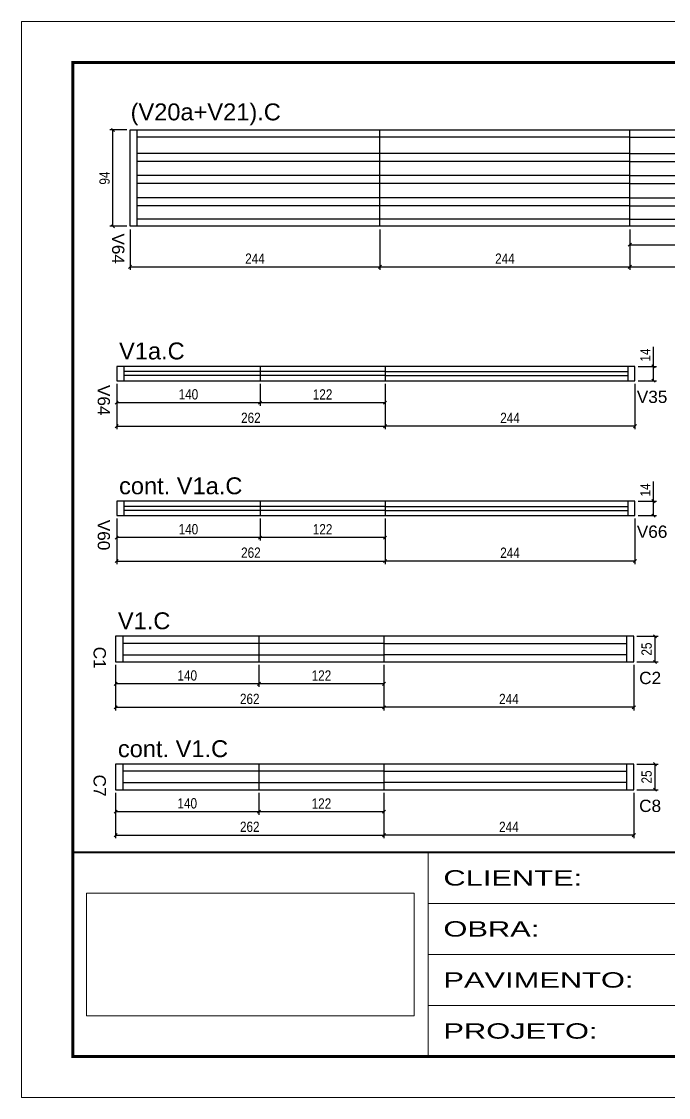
# Model space of a CAD drawing. Extents: x -1206 to 6684, y -2991 to 10691.
# Drawn here: x 4826 to 5458, y -1841 to -791 of the extents above; entities that cross this region are included whole.
import ezdxf
from ezdxf.enums import TextEntityAlignment as Align

# ---------------------------------------------------------------- set-up
doc = ezdxf.new("R2010")
doc.units = 0
doc.linetypes.add('CONTINUO', pattern=[0])
doc.layers.get('0').update_dxf_attribs({"color": 50})
for name, color, linetype in [('5', 5, 'Continuous'), ('COTA', 241, 'Continuous'), ('NOMENCLATURA', 7, 'Continuous'), ('Painéis', 200, 'Continuous'), ('SARR_2.2x7', 40, 'Continuous'), ('SARR_EDITAR', 141, 'Continuous'), ('TEXTO', 3, 'Continuous')]:
    doc.layers.add(name, color=color, linetype=linetype)
doc.layers.add('Folhas', color=255, linetype='Continuous', lineweight=9)
doc.styles.add('COTA TECNICA-50', font='techl___.ttf', dxfattribs={"height": 10})
doc.styles.get("Standard").update_dxf_attribs({"font": 'arial.ttf'})
doc.styles.add('Tecnologia', font='')
doc.styles.get('Tecnologia').set_extended_font_data('Forgotten Futurist')
doc.dimstyles.new('COTA PAINEL-50', dxfattribs={"dimtxt": 10, "dimasz": 3, "dimexe": 3, "dimexo": 3, "dimgap": 3, "dimtad": 1, "dimdec": 1, "dimzin": 9, "dimdsep": 46, "dimtxsty": 'COTA TECNICA-50', "dimblk1": 'OBLIQUE', "dimblk2": 'OBLIQUE', "dimsah": 1, "dimcen": 0.9, "dimclrd": 4, "dimclre": 4, "dimclrt": 240, "dimadec": 1, "dimazin": 3, "dimtfac": 1, "dimtdec": 1, "dimtmove": 0, "dimatfit": 3, "dimfxl": 1, "dimtolj": 1, "dimtzin": 12, "dimarcsym": 0})
picture_1 = doc.add_image_def('image1.jpg', size_in_pixel=(1600, 599))

# ---------------------------------------------------------------- blocks, each defined once
blk = doc.blocks.new('9999999999')
at = {"color": 30, "linetype": 'CONTINUO'}
for p, q in [((396.9, 40), (396.9, 239.2)), ((396.9, 189.4), (1455.5, 189.4)), ((396.9, 139.6), (1455.5, 139.6)), ((396.9, 89.8), (1330.4, 89.8))]:
    blk.add_line(p, q, dxfattribs=at)
at = {"color": 30, "linetype": 'CONTINUO', "const_width": 2}
blk.add_lwpolyline([(1455.5, 97), (1455.5, 239.2), (50, 239.2), (50, 40), (1396.2, 40)], dxfattribs=at)
at = {"layer": 'Folhas'}
blk.add_lwpolyline([(0, 0), (1485, 0), (1485, 1050), (0, 1050)], close=True, dxfattribs=at)
at = {"layer": 'Folhas', "color": 30, "const_width": 3}
blk.add_lwpolyline([(1396.2, 1010), (50, 1010), (50, 40), (1396.2, 40)], dxfattribs=at)
at = {"layer": 'TEXTO', "color": 7, "style": 'Tecnologia', "width": 1.5}
for s, p in [('CLIENTE:', (411.9, 214.3)), ('OBRA:', (411.9, 164.5)), ('PAVIMENTO:', (411.9, 114.7)), ('PROJETO:', (411.9, 64.9))]:
    blk.add_text(s, height=15, dxfattribs=at).set_placement(p, align=Align.MIDDLE_LEFT)
image = blk.add_image(picture_1, insert=(63.5, 79.7), size_in_units=(320, 119.8))
image.dxf.flags = 7
blk = doc.blocks.new('_Oblique')
at = {"color": 0, "linetype": 'ByBlock', "lineweight": -2}
blk.add_line((-0.5, -0.5), (0.5, 0.5), dxfattribs=at)
blk = doc.blocks.new('*D380')
at = {"layer": 'COTA', "color": 4, "lineweight": -2, "transparency": 16777216}
for p, q in [((4932.4, -994.3), (4932.4, -1033.9)), ((5176.4, -994.3), (5176.4, -1033.9)), ((4932.4, -1030.9), (5176.4, -1030.9))]:
    blk.add_line(p, q, dxfattribs=at)
at = {"layer": 'Defpoints', "color": 0, "transparency": 16777216}
for p in [(4932.4, -991.3), (5176.4, -991.3), (5176.4, -1030.9)]:
    blk.add_point(p, dxfattribs=at)
at = {"layer": 'COTA', "color": 4, "lineweight": -2, "transparency": 16777216, "xscale": 3, "yscale": 3, "zscale": 3, "rotation": 180}
blk.add_blockref('_Oblique', (4932.4, -1030.9), dxfattribs=at)
at = {"layer": 'COTA', "color": 4, "lineweight": -2, "transparency": 16777216, "xscale": 3, "yscale": 3, "zscale": 3}
blk.add_blockref('_Oblique', (5176.4, -1030.9), dxfattribs=at)
at = {"layer": 'COTA', "color": 240, "transparency": 16777216, "insert": (5054.4, -1022.9), "char_height": 10, "attachment_point": 5, "style": 'COTA TECNICA-50'}
blk.add_mtext('\\A1;244', dxfattribs=at)
blk = doc.blocks.new('*D381')
at = {"layer": 'COTA', "color": 4, "lineweight": -2, "transparency": 16777216}
for p, q in [((4929.4, -897.3), (4912.7, -897.3)), ((4915.7, -991.3), (4915.7, -897.3)), ((4929.4, -991.3), (4912.7, -991.3))]:
    blk.add_line(p, q, dxfattribs=at)
at = {"layer": 'Defpoints', "color": 0, "transparency": 16777216}
for p in [(4915.7, -897.3), (4932.4, -897.3), (4932.4, -991.3)]:
    blk.add_point(p, dxfattribs=at)
at = {"layer": 'COTA', "color": 4, "lineweight": -2, "transparency": 16777216, "xscale": 3, "yscale": 3, "zscale": 3}
for p, rotation in [((4915.7, -897.3), 90), ((4915.7, -991.3), 270)]:
    blk.add_blockref('_Oblique', p, dxfattribs=dict(at, rotation=rotation))
at = {"layer": 'COTA', "color": 240, "transparency": 16777216, "insert": (4907.6, -944.3), "char_height": 10, "attachment_point": 5, "rotation": 90, "style": 'COTA TECNICA-50'}
blk.add_mtext('\\A1;94', dxfattribs=at)
blk = doc.blocks.new('*D382')
at = {"layer": 'COTA', "color": 4, "lineweight": -2, "transparency": 16777216}
for p, q in [((5420.4, -994.3), (5420.4, -1033.9)), ((5680.4, -994.3), (5680.4, -1033.9)), ((5420.4, -1030.9), (5680.4, -1030.9))]:
    blk.add_line(p, q, dxfattribs=at)
at = {"layer": 'Defpoints', "color": 0, "transparency": 16777216}
for p in [(5420.4, -991.3), (5680.4, -991.3), (5680.4, -1030.9)]:
    blk.add_point(p, dxfattribs=at)
at = {"layer": 'COTA', "color": 4, "lineweight": -2, "transparency": 16777216, "xscale": 3, "yscale": 3, "zscale": 3, "rotation": 180}
blk.add_blockref('_Oblique', (5420.4, -1030.9), dxfattribs=at)
at = {"layer": 'COTA', "color": 4, "lineweight": -2, "transparency": 16777216, "xscale": 3, "yscale": 3, "zscale": 3}
blk.add_blockref('_Oblique', (5680.4, -1030.9), dxfattribs=at)
at = {"layer": 'COTA', "color": 240, "transparency": 16777216, "insert": (5550.4, -1022.8), "char_height": 10, "attachment_point": 5, "style": 'COTA TECNICA-50'}
blk.add_mtext('\\A1;260', dxfattribs=at)
blk = doc.blocks.new('*D383')
at = {"layer": 'COTA', "color": 4, "lineweight": -2, "transparency": 16777216}
for p, q in [((5176.4, -994.3), (5176.4, -1033.9)), ((5420.4, -994.3), (5420.4, -1033.9)), ((5176.4, -1030.9), (5420.4, -1030.9))]:
    blk.add_line(p, q, dxfattribs=at)
at = {"layer": 'Defpoints', "color": 0, "transparency": 16777216}
for p in [(5176.4, -991.3), (5420.4, -991.3), (5420.4, -1030.9)]:
    blk.add_point(p, dxfattribs=at)
at = {"layer": 'COTA', "color": 4, "lineweight": -2, "transparency": 16777216, "xscale": 3, "yscale": 3, "zscale": 3, "rotation": 180}
blk.add_blockref('_Oblique', (5176.4, -1030.9), dxfattribs=at)
at = {"layer": 'COTA', "color": 4, "lineweight": -2, "transparency": 16777216, "xscale": 3, "yscale": 3, "zscale": 3}
blk.add_blockref('_Oblique', (5420.4, -1030.9), dxfattribs=at)
at = {"layer": 'COTA', "color": 240, "transparency": 16777216, "insert": (5298.4, -1022.9), "char_height": 10, "attachment_point": 5, "style": 'COTA TECNICA-50'}
blk.add_mtext('\\A1;244', dxfattribs=at)
blk = doc.blocks.new('*D384')
at = {"layer": 'COTA', "color": 4, "lineweight": -2, "transparency": 16777216}
for p, q in [((5420.4, -994.3), (5420.4, -1012.3)), ((5542.4, -994.3), (5542.4, -1012.3)), ((5420.4, -1009.3), (5542.4, -1009.3))]:
    blk.add_line(p, q, dxfattribs=at)
at = {"layer": 'Defpoints', "color": 0, "transparency": 16777216}
for p in [(5420.4, -991.3), (5542.4, -991.3), (5542.4, -1009.3)]:
    blk.add_point(p, dxfattribs=at)
at = {"layer": 'COTA', "color": 4, "lineweight": -2, "transparency": 16777216, "xscale": 3, "yscale": 3, "zscale": 3, "rotation": 180}
blk.add_blockref('_Oblique', (5420.4, -1009.3), dxfattribs=at)
at = {"layer": 'COTA', "color": 4, "lineweight": -2, "transparency": 16777216, "xscale": 3, "yscale": 3, "zscale": 3}
blk.add_blockref('_Oblique', (5542.4, -1009.3), dxfattribs=at)
at = {"layer": 'COTA', "color": 240, "transparency": 16777216, "insert": (5481.4, -1001.3), "char_height": 10, "attachment_point": 5, "style": 'COTA TECNICA-50'}
blk.add_mtext('\\A1;122', dxfattribs=at)
blk = doc.blocks.new('*D402')
at = {"layer": 'COTA', "color": 4, "linetype": 'ByBlock', "lineweight": -2, "transparency": 16777216}
for p, q in [((5181.4, -1145.1), (5181.4, -1189.4)), ((5425.4, -1145.1), (5425.4, -1189.4)), ((5425.4, -1186.4), (5181.4, -1186.4))]:
    blk.add_line(p, q, dxfattribs=at)
at = {"layer": 'Defpoints', "color": 0, "linetype": 'ByBlock', "transparency": 16777216}
for p in [(5181.4, -1142.1), (5425.4, -1142.1), (5181.4, -1186.4)]:
    blk.add_point(p, dxfattribs=at)
at = {"layer": 'COTA', "color": 4, "linetype": 'ByBlock', "lineweight": -2, "transparency": 16777216, "xscale": 3, "yscale": 3, "zscale": 3, "rotation": 180}
blk.add_blockref('_Oblique', (5181.4, -1186.4), dxfattribs=at)
at = {"layer": 'COTA', "color": 4, "linetype": 'ByBlock', "lineweight": -2, "transparency": 16777216, "xscale": 3, "yscale": 3, "zscale": 3}
blk.add_blockref('_Oblique', (5425.4, -1186.4), dxfattribs=at)
at = {"layer": 'COTA', "color": 240, "linetype": 'ByBlock', "transparency": 16777216, "insert": (5303.4, -1178.3), "char_height": 10, "attachment_point": 5, "style": 'COTA TECNICA-50'}
blk.add_mtext('\\A1;244', dxfattribs=at)
blk = doc.blocks.new('*D403')
at = {"layer": 'COTA', "color": 4, "linetype": 'ByBlock', "lineweight": -2, "transparency": 16777216}
for p, q in [((5059.4, -1145.1), (5059.4, -1166.5)), ((5181.4, -1145.1), (5181.4, -1166.5)), ((5181.4, -1163.5), (5059.4, -1163.5))]:
    blk.add_line(p, q, dxfattribs=at)
at = {"layer": 'Defpoints', "color": 0, "linetype": 'ByBlock', "transparency": 16777216}
for p in [(5059.4, -1142.1), (5181.4, -1142.1), (5059.4, -1163.5)]:
    blk.add_point(p, dxfattribs=at)
at = {"layer": 'COTA', "color": 4, "linetype": 'ByBlock', "lineweight": -2, "transparency": 16777216, "xscale": 3, "yscale": 3, "zscale": 3, "rotation": 180}
blk.add_blockref('_Oblique', (5059.4, -1163.5), dxfattribs=at)
at = {"layer": 'COTA', "color": 4, "linetype": 'ByBlock', "lineweight": -2, "transparency": 16777216, "xscale": 3, "yscale": 3, "zscale": 3}
blk.add_blockref('_Oblique', (5181.4, -1163.5), dxfattribs=at)
at = {"layer": 'COTA', "color": 240, "linetype": 'ByBlock', "transparency": 16777216, "insert": (5120.4, -1155.4), "char_height": 10, "attachment_point": 5, "style": 'COTA TECNICA-50'}
blk.add_mtext('\\A1;122', dxfattribs=at)
blk = doc.blocks.new('*D404')
at = {"layer": 'COTA', "color": 4, "lineweight": -2, "transparency": 16777216}
for p, q in [((4919.4, -1145.1), (4919.4, -1166.5)), ((5059.4, -1145.1), (5059.4, -1166.5)), ((5059.4, -1163.5), (4919.4, -1163.5))]:
    blk.add_line(p, q, dxfattribs=at)
at = {"layer": 'Defpoints', "color": 0, "transparency": 16777216}
for p in [(4919.4, -1142.1), (5059.4, -1142.1), (4919.4, -1163.5)]:
    blk.add_point(p, dxfattribs=at)
at = {"layer": 'COTA', "color": 4, "lineweight": -2, "transparency": 16777216, "xscale": 3, "yscale": 3, "zscale": 3, "rotation": 180}
blk.add_blockref('_Oblique', (4919.4, -1163.5), dxfattribs=at)
at = {"layer": 'COTA', "color": 4, "lineweight": -2, "transparency": 16777216, "xscale": 3, "yscale": 3, "zscale": 3}
blk.add_blockref('_Oblique', (5059.4, -1163.5), dxfattribs=at)
at = {"layer": 'COTA', "color": 240, "transparency": 16777216, "insert": (4989.4, -1155.4), "char_height": 10, "attachment_point": 5, "style": 'COTA TECNICA-50'}
blk.add_mtext('\\A1;140', dxfattribs=at)
blk = doc.blocks.new('*D405')
at = {"layer": 'COTA', "color": 4, "lineweight": -2, "transparency": 16777216}
for p, q in [((4919.4, -1158.8), (4919.4, -1189.4)), ((5181.4, -1158.8), (5181.4, -1189.4)), ((4919.4, -1186.4), (5181.4, -1186.4))]:
    blk.add_line(p, q, dxfattribs=at)
at = {"layer": 'Defpoints', "color": 0, "transparency": 16777216}
for p in [(4919.4, -1155.8), (5181.4, -1155.8), (5181.4, -1186.4)]:
    blk.add_point(p, dxfattribs=at)
at = {"layer": 'COTA', "color": 4, "lineweight": -2, "transparency": 16777216, "xscale": 3, "yscale": 3, "zscale": 3, "rotation": 180}
blk.add_blockref('_Oblique', (4919.4, -1186.4), dxfattribs=at)
at = {"layer": 'COTA', "color": 4, "lineweight": -2, "transparency": 16777216, "xscale": 3, "yscale": 3, "zscale": 3}
blk.add_blockref('_Oblique', (5181.4, -1186.4), dxfattribs=at)
at = {"layer": 'COTA', "color": 240, "transparency": 16777216, "insert": (5050.4, -1178.3), "char_height": 10, "attachment_point": 5, "style": 'COTA TECNICA-50'}
blk.add_mtext('\\A1;262', dxfattribs=at)
blk = doc.blocks.new('*D412')
at = {"layer": 'COTA', "color": 4, "lineweight": -2, "transparency": 16777216}
for p, q in [((5443.5, -1128.1), (5443.5, -1108.9)), ((5428.4, -1128.1), (5446.5, -1128.1)), ((5443.5, -1142.1), (5443.5, -1128.1)), ((5428.4, -1142.1), (5446.5, -1142.1))]:
    blk.add_line(p, q, dxfattribs=at)
at = {"layer": 'Defpoints', "color": 0, "transparency": 16777216}
for p in [(5425.4, -1128.1), (5443.5, -1128.1), (5425.4, -1142.1)]:
    blk.add_point(p, dxfattribs=at)
at = {"layer": 'COTA', "color": 4, "lineweight": -2, "transparency": 16777216, "xscale": 3, "yscale": 3, "zscale": 3}
for p, rotation in [((5443.5, -1128.1), 90), ((5443.5, -1142.1), 270)]:
    blk.add_blockref('_Oblique', p, dxfattribs=dict(at, rotation=rotation))
at = {"layer": 'COTA', "color": 240, "transparency": 16777216, "insert": (5435.5, -1117), "char_height": 10, "attachment_point": 5, "rotation": 90, "style": 'COTA TECNICA-50'}
blk.add_mtext('\\A1;14', dxfattribs=at)
blk = doc.blocks.new('*D413')
at = {"layer": 'COTA', "color": 4, "linetype": 'ByBlock', "lineweight": -2, "transparency": 16777216}
for p, q in [((5181.4, -1276.6), (5181.4, -1321)), ((5425.4, -1276.6), (5425.4, -1321)), ((5425.4, -1318), (5181.4, -1318))]:
    blk.add_line(p, q, dxfattribs=at)
at = {"layer": 'Defpoints', "color": 0, "linetype": 'ByBlock', "transparency": 16777216}
for p in [(5181.4, -1273.6), (5425.4, -1273.6), (5181.4, -1318)]:
    blk.add_point(p, dxfattribs=at)
at = {"layer": 'COTA', "color": 4, "linetype": 'ByBlock', "lineweight": -2, "transparency": 16777216, "xscale": 3, "yscale": 3, "zscale": 3, "rotation": 180}
blk.add_blockref('_Oblique', (5181.4, -1318), dxfattribs=at)
at = {"layer": 'COTA', "color": 4, "linetype": 'ByBlock', "lineweight": -2, "transparency": 16777216, "xscale": 3, "yscale": 3, "zscale": 3}
blk.add_blockref('_Oblique', (5425.4, -1318), dxfattribs=at)
at = {"layer": 'COTA', "color": 240, "linetype": 'ByBlock', "transparency": 16777216, "insert": (5303.4, -1309.9), "char_height": 10, "attachment_point": 5, "style": 'COTA TECNICA-50'}
blk.add_mtext('\\A1;244', dxfattribs=at)
blk = doc.blocks.new('*D414')
at = {"layer": 'COTA', "color": 4, "linetype": 'ByBlock', "lineweight": -2, "transparency": 16777216}
for p, q in [((5059.4, -1276.6), (5059.4, -1298.1)), ((5181.4, -1276.6), (5181.4, -1298.1)), ((5181.4, -1295.1), (5059.4, -1295.1))]:
    blk.add_line(p, q, dxfattribs=at)
at = {"layer": 'Defpoints', "color": 0, "linetype": 'ByBlock', "transparency": 16777216}
for p in [(5059.4, -1273.6), (5181.4, -1273.6), (5059.4, -1295.1)]:
    blk.add_point(p, dxfattribs=at)
at = {"layer": 'COTA', "color": 4, "linetype": 'ByBlock', "lineweight": -2, "transparency": 16777216, "xscale": 3, "yscale": 3, "zscale": 3, "rotation": 180}
blk.add_blockref('_Oblique', (5059.4, -1295.1), dxfattribs=at)
at = {"layer": 'COTA', "color": 4, "linetype": 'ByBlock', "lineweight": -2, "transparency": 16777216, "xscale": 3, "yscale": 3, "zscale": 3}
blk.add_blockref('_Oblique', (5181.4, -1295.1), dxfattribs=at)
at = {"layer": 'COTA', "color": 240, "linetype": 'ByBlock', "transparency": 16777216, "insert": (5120.4, -1287), "char_height": 10, "attachment_point": 5, "style": 'COTA TECNICA-50'}
blk.add_mtext('\\A1;122', dxfattribs=at)
blk = doc.blocks.new('*D415')
at = {"layer": 'COTA', "color": 4, "lineweight": -2, "transparency": 16777216}
for p, q in [((4919.4, -1276.6), (4919.4, -1298.1)), ((5059.4, -1276.6), (5059.4, -1298.1)), ((5059.4, -1295.1), (4919.4, -1295.1))]:
    blk.add_line(p, q, dxfattribs=at)
at = {"layer": 'Defpoints', "color": 0, "transparency": 16777216}
for p in [(4919.4, -1273.6), (5059.4, -1273.6), (4919.4, -1295.1)]:
    blk.add_point(p, dxfattribs=at)
at = {"layer": 'COTA', "color": 4, "lineweight": -2, "transparency": 16777216, "xscale": 3, "yscale": 3, "zscale": 3, "rotation": 180}
blk.add_blockref('_Oblique', (4919.4, -1295.1), dxfattribs=at)
at = {"layer": 'COTA', "color": 4, "lineweight": -2, "transparency": 16777216, "xscale": 3, "yscale": 3, "zscale": 3}
blk.add_blockref('_Oblique', (5059.4, -1295.1), dxfattribs=at)
at = {"layer": 'COTA', "color": 240, "transparency": 16777216, "insert": (4989.4, -1287), "char_height": 10, "attachment_point": 5, "style": 'COTA TECNICA-50'}
blk.add_mtext('\\A1;140', dxfattribs=at)
blk = doc.blocks.new('*D416')
at = {"layer": 'COTA', "color": 4, "lineweight": -2, "transparency": 16777216}
for p, q in [((4919.4, -1290.3), (4919.4, -1321)), ((5181.4, -1290.3), (5181.4, -1321)), ((4919.4, -1318), (5181.4, -1318))]:
    blk.add_line(p, q, dxfattribs=at)
at = {"layer": 'Defpoints', "color": 0, "transparency": 16777216}
for p in [(4919.4, -1287.3), (5181.4, -1287.3), (5181.4, -1318)]:
    blk.add_point(p, dxfattribs=at)
at = {"layer": 'COTA', "color": 4, "lineweight": -2, "transparency": 16777216, "xscale": 3, "yscale": 3, "zscale": 3, "rotation": 180}
blk.add_blockref('_Oblique', (4919.4, -1318), dxfattribs=at)
at = {"layer": 'COTA', "color": 4, "lineweight": -2, "transparency": 16777216, "xscale": 3, "yscale": 3, "zscale": 3}
blk.add_blockref('_Oblique', (5181.4, -1318), dxfattribs=at)
at = {"layer": 'COTA', "color": 240, "transparency": 16777216, "insert": (5050.4, -1309.9), "char_height": 10, "attachment_point": 5, "style": 'COTA TECNICA-50'}
blk.add_mtext('\\A1;262', dxfattribs=at)
blk = doc.blocks.new('*D417')
at = {"layer": 'COTA', "color": 4, "lineweight": -2, "transparency": 16777216}
for p, q in [((5443.5, -1259.6), (5443.5, -1240.5)), ((5428.4, -1259.6), (5446.5, -1259.6)), ((5443.5, -1273.6), (5443.5, -1259.6)), ((5428.4, -1273.6), (5446.5, -1273.6))]:
    blk.add_line(p, q, dxfattribs=at)
at = {"layer": 'Defpoints', "color": 0, "transparency": 16777216}
for p in [(5425.4, -1259.6), (5443.5, -1259.6), (5425.4, -1273.6)]:
    blk.add_point(p, dxfattribs=at)
at = {"layer": 'COTA', "color": 4, "lineweight": -2, "transparency": 16777216, "xscale": 3, "yscale": 3, "zscale": 3}
for p, rotation in [((5443.5, -1259.6), 90), ((5443.5, -1273.6), 270)]:
    blk.add_blockref('_Oblique', p, dxfattribs=dict(at, rotation=rotation))
at = {"layer": 'COTA', "color": 240, "transparency": 16777216, "insert": (5435.5, -1248.6), "char_height": 10, "attachment_point": 5, "rotation": 90, "style": 'COTA TECNICA-50'}
blk.add_mtext('\\A1;14', dxfattribs=at)
blk = doc.blocks.new('*D425')
at = {"layer": 'COTA', "color": 4, "linetype": 'ByBlock', "lineweight": -2, "transparency": 16777216}
for p, q in [((5180.3, -1419.4), (5180.3, -1463.7)), ((5424.3, -1419.4), (5424.3, -1463.7)), ((5424.3, -1460.7), (5180.3, -1460.7))]:
    blk.add_line(p, q, dxfattribs=at)
at = {"layer": 'Defpoints', "color": 0, "linetype": 'ByBlock', "transparency": 16777216}
for p in [(5180.3, -1416.4), (5424.3, -1416.4), (5180.3, -1460.7)]:
    blk.add_point(p, dxfattribs=at)
at = {"layer": 'COTA', "color": 4, "linetype": 'ByBlock', "lineweight": -2, "transparency": 16777216, "xscale": 3, "yscale": 3, "zscale": 3, "rotation": 180}
blk.add_blockref('_Oblique', (5180.3, -1460.7), dxfattribs=at)
at = {"layer": 'COTA', "color": 4, "linetype": 'ByBlock', "lineweight": -2, "transparency": 16777216, "xscale": 3, "yscale": 3, "zscale": 3}
blk.add_blockref('_Oblique', (5424.3, -1460.7), dxfattribs=at)
at = {"layer": 'COTA', "color": 240, "linetype": 'ByBlock', "transparency": 16777216, "insert": (5302.3, -1452.6), "char_height": 10, "attachment_point": 5, "style": 'COTA TECNICA-50'}
blk.add_mtext('\\A1;244', dxfattribs=at)
blk = doc.blocks.new('*D426')
at = {"layer": 'COTA', "color": 4, "linetype": 'ByBlock', "lineweight": -2, "transparency": 16777216}
for p, q in [((5058.3, -1419.4), (5058.3, -1440.8)), ((5180.3, -1419.4), (5180.3, -1440.8)), ((5180.3, -1437.8), (5058.3, -1437.8))]:
    blk.add_line(p, q, dxfattribs=at)
at = {"layer": 'Defpoints', "color": 0, "linetype": 'ByBlock', "transparency": 16777216}
for p in [(5058.3, -1416.4), (5180.3, -1416.4), (5058.3, -1437.8)]:
    blk.add_point(p, dxfattribs=at)
at = {"layer": 'COTA', "color": 4, "linetype": 'ByBlock', "lineweight": -2, "transparency": 16777216, "xscale": 3, "yscale": 3, "zscale": 3, "rotation": 180}
blk.add_blockref('_Oblique', (5058.3, -1437.8), dxfattribs=at)
at = {"layer": 'COTA', "color": 4, "linetype": 'ByBlock', "lineweight": -2, "transparency": 16777216, "xscale": 3, "yscale": 3, "zscale": 3}
blk.add_blockref('_Oblique', (5180.3, -1437.8), dxfattribs=at)
at = {"layer": 'COTA', "color": 240, "linetype": 'ByBlock', "transparency": 16777216, "insert": (5119.3, -1429.7), "char_height": 10, "attachment_point": 5, "style": 'COTA TECNICA-50'}
blk.add_mtext('\\A1;122', dxfattribs=at)
blk = doc.blocks.new('*D427')
at = {"layer": 'COTA', "color": 4, "lineweight": -2, "transparency": 16777216}
for p, q in [((4918.3, -1419.4), (4918.3, -1440.8)), ((5058.3, -1419.4), (5058.3, -1440.8)), ((5058.3, -1437.8), (4918.3, -1437.8))]:
    blk.add_line(p, q, dxfattribs=at)
at = {"layer": 'Defpoints', "color": 0, "transparency": 16777216}
for p in [(4918.3, -1416.4), (5058.3, -1416.4), (4918.3, -1437.8)]:
    blk.add_point(p, dxfattribs=at)
at = {"layer": 'COTA', "color": 4, "lineweight": -2, "transparency": 16777216, "xscale": 3, "yscale": 3, "zscale": 3, "rotation": 180}
blk.add_blockref('_Oblique', (4918.3, -1437.8), dxfattribs=at)
at = {"layer": 'COTA', "color": 4, "lineweight": -2, "transparency": 16777216, "xscale": 3, "yscale": 3, "zscale": 3}
blk.add_blockref('_Oblique', (5058.3, -1437.8), dxfattribs=at)
at = {"layer": 'COTA', "color": 240, "transparency": 16777216, "insert": (4988.3, -1429.7), "char_height": 10, "attachment_point": 5, "style": 'COTA TECNICA-50'}
blk.add_mtext('\\A1;140', dxfattribs=at)
blk = doc.blocks.new('*D420')
at = {"layer": 'COTA', "color": 4, "lineweight": -2, "transparency": 16777216}
for p, q in [((4918.3, -1433.1), (4918.3, -1463.7)), ((5180.3, -1433.1), (5180.3, -1463.7)), ((4918.3, -1460.7), (5180.3, -1460.7))]:
    blk.add_line(p, q, dxfattribs=at)
at = {"layer": 'Defpoints', "color": 0, "transparency": 16777216}
for p in [(4918.3, -1430.1), (5180.3, -1430.1), (5180.3, -1460.7)]:
    blk.add_point(p, dxfattribs=at)
at = {"layer": 'COTA', "color": 4, "lineweight": -2, "transparency": 16777216, "xscale": 3, "yscale": 3, "zscale": 3, "rotation": 180}
blk.add_blockref('_Oblique', (4918.3, -1460.7), dxfattribs=at)
at = {"layer": 'COTA', "color": 4, "lineweight": -2, "transparency": 16777216, "xscale": 3, "yscale": 3, "zscale": 3}
blk.add_blockref('_Oblique', (5180.3, -1460.7), dxfattribs=at)
at = {"layer": 'COTA', "color": 240, "transparency": 16777216, "insert": (5049.3, -1452.6), "char_height": 10, "attachment_point": 5, "style": 'COTA TECNICA-50'}
blk.add_mtext('\\A1;262', dxfattribs=at)
blk = doc.blocks.new('*D429')
at = {"layer": 'COTA', "color": 4, "lineweight": -2, "transparency": 16777216}
for p, q in [((5427.3, -1391.4), (5447.9, -1391.4)), ((5444.9, -1391.4), (5444.9, -1416.4)), ((5427.3, -1416.4), (5447.9, -1416.4))]:
    blk.add_line(p, q, dxfattribs=at)
at = {"layer": 'Defpoints', "color": 0, "transparency": 16777216}
for p in [(5424.3, -1391.4), (5424.3, -1416.4), (5444.9, -1416.4)]:
    blk.add_point(p, dxfattribs=at)
at = {"layer": 'COTA', "color": 4, "lineweight": -2, "transparency": 16777216, "xscale": 3, "yscale": 3, "zscale": 3}
for p, rotation in [((5444.9, -1391.4), 90), ((5444.9, -1416.4), 270)]:
    blk.add_blockref('_Oblique', p, dxfattribs=dict(at, rotation=rotation))
at = {"layer": 'COTA', "color": 240, "transparency": 16777216, "insert": (5436.8, -1403.9), "char_height": 10, "attachment_point": 5, "rotation": 90, "style": 'COTA TECNICA-50'}
blk.add_mtext('\\A1;25', dxfattribs=at)
blk = doc.blocks.new('*D431')
at = {"layer": 'COTA', "color": 4, "linetype": 'ByBlock', "lineweight": -2, "transparency": 16777216}
for p, q in [((5180.3, -1544.2), (5180.3, -1588.5)), ((5424.3, -1544.2), (5424.3, -1588.5)), ((5424.3, -1585.5), (5180.3, -1585.5))]:
    blk.add_line(p, q, dxfattribs=at)
at = {"layer": 'Defpoints', "color": 0, "linetype": 'ByBlock', "transparency": 16777216}
for p in [(5180.3, -1541.2), (5424.3, -1541.2), (5180.3, -1585.5)]:
    blk.add_point(p, dxfattribs=at)
at = {"layer": 'COTA', "color": 4, "linetype": 'ByBlock', "lineweight": -2, "transparency": 16777216, "xscale": 3, "yscale": 3, "zscale": 3, "rotation": 180}
blk.add_blockref('_Oblique', (5180.3, -1585.5), dxfattribs=at)
at = {"layer": 'COTA', "color": 4, "linetype": 'ByBlock', "lineweight": -2, "transparency": 16777216, "xscale": 3, "yscale": 3, "zscale": 3}
blk.add_blockref('_Oblique', (5424.3, -1585.5), dxfattribs=at)
at = {"layer": 'COTA', "color": 240, "linetype": 'ByBlock', "transparency": 16777216, "insert": (5302.3, -1577.4), "char_height": 10, "attachment_point": 5, "style": 'COTA TECNICA-50'}
blk.add_mtext('\\A1;244', dxfattribs=at)
blk = doc.blocks.new('*D432')
at = {"layer": 'COTA', "color": 4, "linetype": 'ByBlock', "lineweight": -2, "transparency": 16777216}
for p, q in [((5058.3, -1544.2), (5058.3, -1565.6)), ((5180.3, -1544.2), (5180.3, -1565.6)), ((5180.3, -1562.6), (5058.3, -1562.6))]:
    blk.add_line(p, q, dxfattribs=at)
at = {"layer": 'Defpoints', "color": 0, "linetype": 'ByBlock', "transparency": 16777216}
for p in [(5058.3, -1541.2), (5180.3, -1541.2), (5058.3, -1562.6)]:
    blk.add_point(p, dxfattribs=at)
at = {"layer": 'COTA', "color": 4, "linetype": 'ByBlock', "lineweight": -2, "transparency": 16777216, "xscale": 3, "yscale": 3, "zscale": 3, "rotation": 180}
blk.add_blockref('_Oblique', (5058.3, -1562.6), dxfattribs=at)
at = {"layer": 'COTA', "color": 4, "linetype": 'ByBlock', "lineweight": -2, "transparency": 16777216, "xscale": 3, "yscale": 3, "zscale": 3}
blk.add_blockref('_Oblique', (5180.3, -1562.6), dxfattribs=at)
at = {"layer": 'COTA', "color": 240, "linetype": 'ByBlock', "transparency": 16777216, "insert": (5119.3, -1554.6), "char_height": 10, "attachment_point": 5, "style": 'COTA TECNICA-50'}
blk.add_mtext('\\A1;122', dxfattribs=at)
blk = doc.blocks.new('*D433')
at = {"layer": 'COTA', "color": 4, "lineweight": -2, "transparency": 16777216}
for p, q in [((4918.3, -1544.2), (4918.3, -1565.6)), ((5058.3, -1544.2), (5058.3, -1565.6)), ((5058.3, -1562.6), (4918.3, -1562.6))]:
    blk.add_line(p, q, dxfattribs=at)
at = {"layer": 'Defpoints', "color": 0, "transparency": 16777216}
for p in [(4918.3, -1541.2), (5058.3, -1541.2), (4918.3, -1562.6)]:
    blk.add_point(p, dxfattribs=at)
at = {"layer": 'COTA', "color": 4, "lineweight": -2, "transparency": 16777216, "xscale": 3, "yscale": 3, "zscale": 3, "rotation": 180}
blk.add_blockref('_Oblique', (4918.3, -1562.6), dxfattribs=at)
at = {"layer": 'COTA', "color": 4, "lineweight": -2, "transparency": 16777216, "xscale": 3, "yscale": 3, "zscale": 3}
blk.add_blockref('_Oblique', (5058.3, -1562.6), dxfattribs=at)
at = {"layer": 'COTA', "color": 240, "transparency": 16777216, "insert": (4988.3, -1554.5), "char_height": 10, "attachment_point": 5, "style": 'COTA TECNICA-50'}
blk.add_mtext('\\A1;140', dxfattribs=at)
blk = doc.blocks.new('*D434')
at = {"layer": 'COTA', "color": 4, "lineweight": -2, "transparency": 16777216}
for p, q in [((4918.3, -1557.9), (4918.3, -1588.5)), ((5180.3, -1557.9), (5180.3, -1588.5)), ((4918.3, -1585.5), (5180.3, -1585.5))]:
    blk.add_line(p, q, dxfattribs=at)
at = {"layer": 'Defpoints', "color": 0, "transparency": 16777216}
for p in [(4918.3, -1554.9), (5180.3, -1554.9), (5180.3, -1585.5)]:
    blk.add_point(p, dxfattribs=at)
at = {"layer": 'COTA', "color": 4, "lineweight": -2, "transparency": 16777216, "xscale": 3, "yscale": 3, "zscale": 3, "rotation": 180}
blk.add_blockref('_Oblique', (4918.3, -1585.5), dxfattribs=at)
at = {"layer": 'COTA', "color": 4, "lineweight": -2, "transparency": 16777216, "xscale": 3, "yscale": 3, "zscale": 3}
blk.add_blockref('_Oblique', (5180.3, -1585.5), dxfattribs=at)
at = {"layer": 'COTA', "color": 240, "transparency": 16777216, "insert": (5049.3, -1577.4), "char_height": 10, "attachment_point": 5, "style": 'COTA TECNICA-50'}
blk.add_mtext('\\A1;262', dxfattribs=at)
blk = doc.blocks.new('*D435')
at = {"layer": 'COTA', "color": 4, "lineweight": -2, "transparency": 16777216}
for p, q in [((5427.3, -1516.2), (5447.9, -1516.2)), ((5444.9, -1516.2), (5444.9, -1541.2)), ((5427.3, -1541.2), (5447.9, -1541.2))]:
    blk.add_line(p, q, dxfattribs=at)
at = {"layer": 'Defpoints', "color": 0, "transparency": 16777216}
for p in [(5424.3, -1516.2), (5424.3, -1541.2), (5444.9, -1541.2)]:
    blk.add_point(p, dxfattribs=at)
at = {"layer": 'COTA', "color": 4, "lineweight": -2, "transparency": 16777216, "xscale": 3, "yscale": 3, "zscale": 3}
for p, rotation in [((5444.9, -1516.2), 90), ((5444.9, -1541.2), 270)]:
    blk.add_blockref('_Oblique', p, dxfattribs=dict(at, rotation=rotation))
at = {"layer": 'COTA', "color": 240, "transparency": 16777216, "insert": (5436.8, -1528.7), "char_height": 10, "attachment_point": 5, "rotation": 90, "style": 'COTA TECNICA-50'}
blk.add_mtext('\\A1;25', dxfattribs=at)

msp = doc.modelspace()

# ---------------------------------------------------------------- linework, layer by layer
at = {"layer": 'Painéis'}
for p, q in [((4932.432, -991.324), (4932.432, -897.282)), ((4932.432, -897.282), (5680.432, -897.282)), ((5176.432, -991.324), (5176.432, -897.282)), ((5420.432, -991.324), (5420.432, -897.282)), ((5680.432, -991.324), (4932.432, -991.324)), ((5425.387, -1128.061), (4919.387, -1128.061)), ((4919.387, -1128.061), (4919.387, -1142.061)), ((5059.387, -1128.061), (5059.387, -1142.061)), ((5181.387, -1128.061), (5181.387, -1142.061)), ((5425.387, -1142.061), (5425.387, -1128.061)), ((4919.387, -1142.061), (5181.387, -1142.061)), ((5181.387, -1142.061), (5425.387, -1142.061)), ((5425.387, -1259.642), (4919.387, -1259.642)), ((4919.387, -1259.642), (4919.387, -1273.642)), ((5059.387, -1259.642), (5059.387, -1273.642)), ((5181.387, -1259.642), (5181.387, -1273.642)), ((5425.387, -1273.642), (5425.387, -1259.642)), ((4919.387, -1273.642), (5181.387, -1273.642)), ((5181.387, -1273.642), (5425.387, -1273.642)), ((5424.252, -1391.391), (4918.252, -1391.391)), ((4918.252, -1391.391), (4918.252, -1416.391)), ((5058.252, -1391.391), (5058.252, -1416.391)), ((5180.252, -1391.391), (5180.252, -1416.391)), ((5424.252, -1416.391), (5424.252, -1391.391)), ((4918.252, -1416.391), (5180.252, -1416.391)), ((5180.252, -1416.391), (5424.252, -1416.391)), ((5424.252, -1516.206), (4918.252, -1516.206)), ((4918.252, -1516.206), (4918.252, -1541.206)), ((5058.252, -1516.206), (5058.252, -1541.206)), ((5180.252, -1516.206), (5180.252, -1541.206)), ((5424.252, -1541.206), (5424.252, -1516.206)), ((4918.252, -1541.206), (5180.252, -1541.206)), ((5180.252, -1541.206), (5424.252, -1541.206))]:
    msp.add_line(p, q, dxfattribs=at)
at = {"layer": 'SARR_2.2x7', "linetype": 'Continuous'}
for p, q in [((4939.432, -991.324), (4939.432, -897.282)), ((5176.432, -904.282), (4939.432, -904.282)), ((5420.432, -904.282), (5176.432, -904.282)), ((5420.432, -904.282), (5680.432, -904.282)), ((5176.432, -920.142), (4939.432, -920.142)), ((5420.432, -920.142), (5176.432, -920.142)), ((5420.432, -920.142), (5680.432, -920.142)), ((5176.432, -928.024), (4939.432, -928.024)), ((5420.432, -928.024), (5176.432, -928.024)), ((5420.432, -928.024), (5680.432, -928.024)), ((5176.432, -941.612), (4939.432, -941.612)), ((5420.432, -941.612), (5176.432, -941.612)), ((5420.432, -941.612), (5680.432, -941.612)), ((5176.432, -949.494), (4939.432, -949.494)), ((5420.432, -949.494), (5176.432, -949.494)), ((5420.432, -949.494), (5680.432, -949.494)), ((5176.432, -963.449), (4939.432, -963.449)), ((5420.432, -963.449), (5176.432, -963.449)), ((5420.432, -963.449), (5680.432, -963.449)), ((5176.432, -971.331), (4939.432, -971.331)), ((5420.432, -971.331), (5176.432, -971.331)), ((5420.432, -971.331), (5680.432, -971.331)), ((5176.432, -984.324), (4939.432, -984.324)), ((5420.432, -984.324), (5176.432, -984.324)), ((5420.432, -984.324), (5680.432, -984.324)), ((4926.387, -1128.061), (4926.387, -1142.061)), ((5418.387, -1128.061), (5418.387, -1142.061)), ((4926.387, -1259.642), (4926.387, -1273.642)), ((5418.387, -1259.642), (5418.387, -1273.642)), ((4925.252, -1391.391), (4925.252, -1416.391)), ((5417.252, -1391.391), (5417.252, -1416.391)), ((5180.252, -1398.391), (4925.252, -1398.391)), ((5180.252, -1398.391), (5417.252, -1398.391)), ((4925.252, -1409.391), (5180.252, -1409.391)), ((5417.252, -1409.391), (5180.252, -1409.391)), ((4925.252, -1516.206), (4925.252, -1541.206)), ((5417.252, -1516.206), (5417.252, -1541.206)), ((5180.252, -1523.206), (4925.252, -1523.206)), ((5180.252, -1523.206), (5417.252, -1523.206)), ((4925.252, -1534.206), (5180.252, -1534.206)), ((5417.252, -1534.206), (5180.252, -1534.206))]:
    msp.add_line(p, q, dxfattribs=at)
at = {"layer": 'SARR_EDITAR', "linetype": 'Continuous'}
for p, q in [((5181.387, -1133.061), (4926.387, -1133.061)), ((5181.387, -1133.061), (5418.387, -1133.061)), ((5181.387, -1137.061), (4926.387, -1137.061)), ((5181.387, -1137.061), (5418.387, -1137.061)), ((5181.387, -1264.642), (4926.387, -1264.642)), ((5181.387, -1268.642), (4926.387, -1268.642)), ((5181.387, -1264.642), (5418.387, -1264.642)), ((5181.387, -1268.642), (5418.387, -1268.642))]:
    msp.add_line(p, q, dxfattribs=at)

# ---------------------------------------------------------------- block references
at = {"layer": 'Folhas'}
msp.add_blockref('9999999999', (4826.471, -1841.496), dxfattribs=at)

# ---------------------------------------------------------------- texts
at = {"layer": '5', "linetype": 'Continuous'}
for s, rotation, p in [('V64', 270.000036, (4914.907, -998.275)), ('V64', 270.000036, (4900.83, -1146.133)), ('V35', 0.000036, (5427.181, -1163.755)), ('V60', 270.000036, (4900.83, -1277.714)), ('V66', 0.000036, (5427.181, -1295.336)), ('C1', 270.000036, (4896.801, -1401.602)), ('C2', 0.000036, (5429.485, -1438.085)), ('C7', 270.000036, (4896.801, -1526.417)), ('C8', 0.000036, (5429.485, -1562.9))]:
    msp.add_text(s, height=12, rotation=rotation, dxfattribs=at).set_placement(p)
at = {"layer": 'NOMENCLATURA', "linetype": 'Continuous'}
for s, height, p in [('(V20a+V21).C', 16.49999, (4932.967, -887.945)), ('V1a.C', 16.5, (4921.715, -1121.237)), ('cont. V1a.C', 16.49999, (4921.715, -1252.819)), ('V1.C', 16.5, (4920.58, -1384.568)), ('cont. V1.C', 16.5, (4920.58, -1509.383))]:
    msp.add_text(s, height=height, dxfattribs=at).set_placement(p)

# ---------------------------------------------------------------- dimensions: what is measured, and where the dimension line sits
at = {"layer": 'COTA'}
for base, p1, p2, angle, picture, middle in [((4915.676, -897.282), (4932.432, -991.324), (4932.432, -897.282), 90, '*D381', (4907.573, -944.303)), ((5443.543, -1128.061), (5425.387, -1142.061), (5425.387, -1128.061), 90, '*D412', (5435.47, -1117.003)), ((4919.387, -1163.473), (5059.387, -1142.061), (4919.387, -1142.061), 180, '*D404', (4989.387, -1155.37)), ((5443.543, -1259.642), (5425.387, -1273.642), (5425.387, -1259.642), 90, '*D417', (5435.47, -1248.584)), ((4919.387, -1295.054), (5059.387, -1273.642), (4919.387, -1273.642), 180, '*D415', (4989.387, -1286.951)), ((5444.912, -1416.391), (5424.252, -1391.391), (5424.252, -1416.391), 90, '*D429', (5436.802, -1403.891)), ((4918.252, -1437.803), (5058.252, -1416.391), (4918.252, -1416.391), 180, '*D427', (4988.252, -1429.701)), ((5444.912, -1541.206), (5424.252, -1516.206), (5424.252, -1541.206), 90, '*D435', (5436.802, -1528.706)), ((4918.252, -1562.618), (5058.252, -1541.206), (4918.252, -1541.206), 180, '*D433', (4988.252, -1554.515))]:
    dim = msp.add_linear_dim(base=base, p1=p1, p2=p2, angle=angle, dimstyle='COTA PAINEL-50', dxfattribs=at)
    dim.commit()
    dim.dimension.update_dxf_attribs({"geometry": picture, "text_midpoint": middle})
for base, p1, p2, picture, middle in [((5176.432, -1030.94), (4932.432, -991.324), (5176.432, -991.324), '*D380', (5054.432, -1022.867)), ((5420.432, -1030.94), (5176.432, -991.324), (5420.432, -991.324), '*D383', (5298.432, -1022.867)), ((5680.432, -1030.94), (5420.432, -991.324), (5680.432, -991.324), '*D382', (5550.432, -1022.838)), ((5542.432, -1009.333), (5420.432, -991.324), (5542.432, -991.324), '*D384', (5481.432, -1001.274)), ((5181.387, -1186.373), (4919.387, -1155.767), (5181.387, -1155.767), '*D405', (5050.387, -1178.27)), ((5181.387, -1317.954), (4919.387, -1287.348), (5181.387, -1287.348), '*D416', (5050.387, -1309.851)), ((5180.252, -1460.703), (4918.252, -1430.097), (5180.252, -1430.097), '*D420', (5049.252, -1452.601)), ((5180.252, -1585.518), (4918.252, -1554.912), (5180.252, -1554.912), '*D434', (5049.252, -1577.416))]:
    dim = msp.add_linear_dim(base=base, p1=p1, p2=p2, dimstyle='COTA PAINEL-50', dxfattribs=at)
    dim.commit()
    dim.dimension.update_dxf_attribs({"geometry": picture, "text_midpoint": middle})
at = {"layer": 'COTA', "color": 1, "linetype": 'ByBlock'}
for base, p1, p2, picture, middle in [((5059.387, -1163.473), (5181.387, -1142.061), (5059.387, -1142.061), '*D403', (5120.387, -1155.414)), ((5181.387, -1186.373), (5425.387, -1142.061), (5181.387, -1142.061), '*D402', (5303.387, -1178.3)), ((5059.387, -1295.054), (5181.387, -1273.642), (5059.387, -1273.642), '*D414', (5120.387, -1286.995)), ((5181.387, -1317.954), (5425.387, -1273.642), (5181.387, -1273.642), '*D413', (5303.387, -1309.881)), ((5058.252, -1437.803), (5180.252, -1416.391), (5058.252, -1416.391), '*D426', (5119.252, -1429.744)), ((5180.252, -1460.703), (5424.252, -1416.391), (5180.252, -1416.391), '*D425', (5302.252, -1452.63)), ((5058.252, -1562.618), (5180.252, -1541.206), (5058.252, -1541.206), '*D432', (5119.252, -1554.559)), ((5180.252, -1585.518), (5424.252, -1541.206), (5180.252, -1541.206), '*D431', (5302.252, -1577.445))]:
    dim = msp.add_linear_dim(base=base, p1=p1, p2=p2, angle=180, dimstyle='COTA PAINEL-50', override={"dimarcsym": 1}, dxfattribs=at)
    dim.commit()
    dim.dimension.update_dxf_attribs({"geometry": picture, "text_midpoint": middle})

doc.saveas('drawing.dxf')
